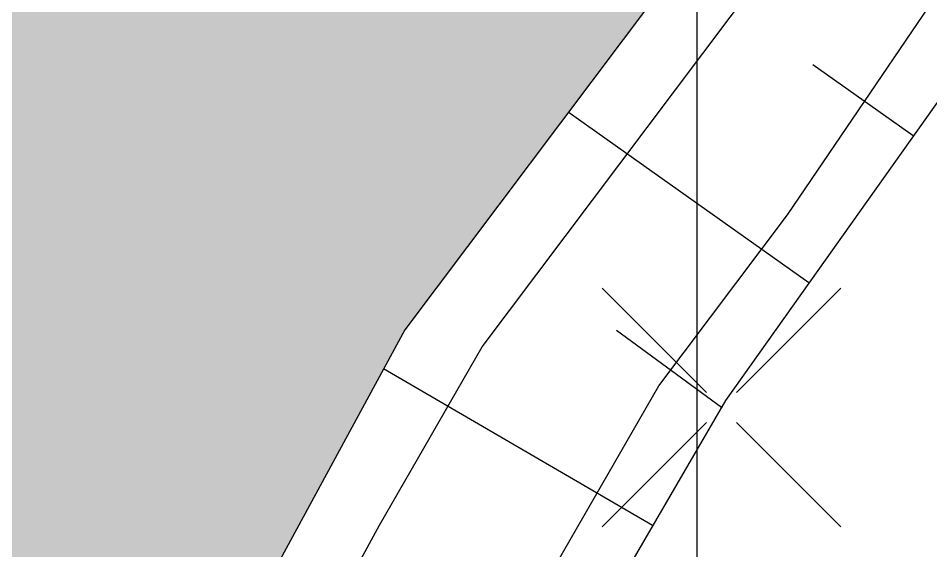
# Model space of a CAD drawing. Extents: x 109417 to 110207, y -57085 to -56659.
# Drawn here: x 109747.37 to 109753.44, y -56916.43 to -56912.88 of the extents above; entities that cross this region are included whole.
import ezdxf
from ezdxf.enums import TextEntityAlignment as Align

# ---------------------------------------------------------------- set-up
doc = ezdxf.new("R2010")
doc.units = 0
doc.header["$MEASUREMENT"] = 0
for name, color, linetype in [('colore lago', 131, 'Continuous'), ('Contorno lago', 150, 'Continuous'), ('Coordinate', 2, 'Continuous'), ('Curve livello', 2, 'Continuous'), ('LIN010CO', 2, 'Continuous'), ('LIN018CO', 6, 'Continuous'), ('LIN035CO', 1, 'Continuous'), ('TEXT035', 1, 'Continuous')]:
    doc.layers.add(name, color=color, linetype=linetype)
doc.styles.add('ARIAL', font='arial.ttf')

# ---------------------------------------------------------------- blocks, each defined once
blk = doc.blocks.new('quote')
at = {"layer": 'LIN018CO'}
for p, q in [((0.0007, 0.0007), (-0.0007, -0.0007)), ((0.0007, -0.0007), (-0.0007, 0.0007))]:
    blk.add_line(p, q, dxfattribs=at)
at = {"layer": 'LIN035CO'}
for p, q in [((-0.01328, 0.01328), (-0.10607, 0.10607)), ((0.10607, 0.10607), (0.01328, 0.01328)), ((-0.01328, -0.01328), (-0.10607, -0.10607)), ((0.10607, -0.10607), (0.01328, -0.01328))]:
    blk.add_line(p, q, dxfattribs=at)
at = {"layer": 'TEXT035', "style": 'ARIAL'}
blk.add_attdef('VALORE', text='', height=0.25, dxfattribs=at).set_placement((0, 0.32986), align=Align.CENTER)

msp = doc.modelspace()

# ---------------------------------------------------------------- hatches: boundary and pattern name
at = {"layer": 'colore lago', "linetype": 'Continuous', "lineweight": 0}
h = msp.add_hatch(color=256, dxfattribs=at)
h.paths.add_polyline_path([(109787.6072, -56851.909), (109781.3742, -56851.449), (109780.9492, -56859.593), (109779.7752, -56865.319), (109777.0012, -56871.497), (109761.3912, -56890.187), (109747.2242, -56907.079), (109737.9782, -56923.583), (109734.4712, -56930.887), (109731.6942, -56934.795), (109728.4362, -56926.156), (109726.5112, -56919.287), (109725.8368, -56918.9037), (109723.9734, -56919.5802), (109723.9882, -56920.171), (109724.8882, -56921.996), (109726.8632, -56926.685), (109729.7122, -56933.551), (109730.0972, -56935.764), (109729.4622, -56938.822), (109727.8562, -56942.641), (109725.2422, -56949.193), (109721.6972, -56959.227), (109717.1962, -56965.971), (109710.0762, -56979.677), (109705.3732, -56986.684), (109701.2772, -56990.549), (109698.9422, -56990.929), (109693.8412, -56994.905), (109679.9692, -56993.381), (109675.3042, -56991.429), (109671.5312, -56988.549), (109672.5502, -56984.88), (109653.6302, -56983.645), (109642.7822, -56982.891), (109631.7322, -56980.846), (109619.9912, -56978.617), (109604.8452, -56973.59), (109588.9692, -56970.965), (109582.6762, -56968.702), (109574.1782, -56970.162), (109556.6272, -56973.838), (109544.4282, -56977.023), (109537.3782, -56977.411), (109529.9902, -56983.704), (109523.0282, -56985.896), (109504.6872, -56990.299), (109474.8172, -56995.139), (109462.5242, -56996.172), (109455.3852, -56992.543), (109434.3572, -56995.751), (109426.5592, -57072.876), (109443.2842, -57068.136), (109457.1422, -57072.469), (109469.8672, -57074.214), (109485.4642, -57070.671), (109500.6772, -57067.369), (109507.8252, -57065.235), (109518.4312, -57063.959), (109536.1872, -57062.345), (109553.8992, -57060.589), (109570.4182, -57058.693), (109577.9152, -57055.241), (109603.3532, -57044.784), (109616.5372, -57039.237), (109630.8262, -57038.192), (109653.3962, -57035.26), (109668.5092, -57031.141), (109680.9312, -57024.619), (109688.7232, -57019.638), (109694.7252, -57013.245), (109701.1902, -57003.464), (109706.4692, -56996.467), (109718.6922, -56977.274), (109733.2502, -56949.313), (109744.0022, -56925.912), (109749.9412, -56914.958), (109758.1652, -56904.008), (109766.5022, -56894.13), (109776.2422, -56880.6), (109781.2192, -56873.706), (109786.1522, -56861.957)])
h.paths.add_polyline_path([(109691.7432, -56996.42), (109692.2952, -56997.489), (109693.6462, -56999.261), (109687.0452, -57013.29), (109681.6232, -57017.686), (109671.7992, -57022.132), (109664.0582, -57022.737), (109658.7212, -57023.311), (109655.7842, -57021.935), (109654.8062, -57020.19), (109664.1172, -57019.272), (109670.2192, -57014.457), (109667.7342, -57010.763), (109669.6612, -57007.649), (109667.0482, -57004.165), (109669.3562, -57001.462), (109673.8172, -56996.222), (109675.9532, -56995.596), (109680.3012, -56996.471), (109687.5842, -56995.841)], flags=16)

# ---------------------------------------------------------------- linework, layer by layer
at = {"layer": 'Contorno lago', "linetype": 'Continuous', "elevation": 322.7107, "flags": 128}
msp.add_lwpolyline([(109737.9782, -56923.583), (109747.2242, -56907.079), (109761.3912, -56890.187), (109777.0012, -56871.497), (109779.7752, -56865.319), (109780.9492, -56859.593), (109781.3742, -56851.449), (109787.6072, -56851.909), (109786.1522, -56861.957), (109781.2192, -56873.706), (109776.2422, -56880.6), (109766.5022, -56894.13), (109758.1652, -56904.008), (109749.9412, -56914.958), (109744.0022, -56925.912), (109733.2502, -56949.313), (109718.6922, -56977.274), (109706.4692, -56996.467)], dxfattribs=at)
at = {"layer": 'Coordinate'}
msp.add_line((109751.8853, -56659.4804), (109751.8853, -56975.1863, 290.419), dxfattribs=at)
at = {"layer": 'Curve livello', "linetype": 'Continuous'}
for p, q in [((109759.2552, -56905.305, 321.822), (109752.0762, -56915.427, 321.689)), ((109752.0762, -56915.427, 321.689), (109746.4322, -56925.117, 321.663))]:
    msp.add_line(p, q, dxfattribs=at)
for points in [[(109749.3893, -56919.2272), (109751.6319, -56915.3294), (109752.4872, -56914.1913), (109755.2435, -56910.1348), (109757.6479, -56906.5959), (109758.9188, -56904.9046), (109761.4789, -56902.0129), (109763.0402, -56900.165), (109765.3852, -56897.5039), (109767.17, -56895.3917), (109768.2495, -56893.9645), (109771.0557, -56888.8911), (109771.5761, -56888.1303), (109771.5829, -56888.1215), (109772.376, -56886.9844), (109773.6499, -56884.2011)], [(109747.5197, -56920.3959), (109749.7731, -56916.2585), (109750.4562, -56915.0711), (109753.5747, -56910.9218), (109754.4169, -56909.6822), (109755.1517, -56908.6008), (109758.3962, -56904.2829), (109759.1811, -56903.3964), (109762.5517, -56899.4071), (109763.2751, -56898.5862), (109766.7095, -56894.5216), (109767.0445, -56894.0786), (109768.7208, -56891.0482)]]:
    msp.add_lwpolyline(points, dxfattribs=at)
at = {"layer": 'LIN010CO', "linetype": 'Continuous'}
for p, q in [((109753.3248, -56913.6666, 321.7121), (109752.6566, -56913.1927, 321.7121)), ((109752.6308, -56914.6451, 321.6993), (109751.0293, -56913.5093, 320.7807)), ((109752.0489, -56915.4739, 321.6889), (109751.3493, -56914.9619, 321.6889)), ((109751.5908, -56916.2604, 321.6868), (109749.8005, -56915.2176, 320.7813))]:
    msp.add_line(p, q, dxfattribs=at)

# ---------------------------------------------------------------- block references
at = {"xscale": 7.492500000000291, "yscale": 7.492500000000291, "zscale": 7.492500000000291, "rotation": 6.832575007278873e-07}
msp.add_blockref('quote', (109752.0489, -56915.4739, 321.6889), dxfattribs=at)

doc.saveas('drawing.dxf')
